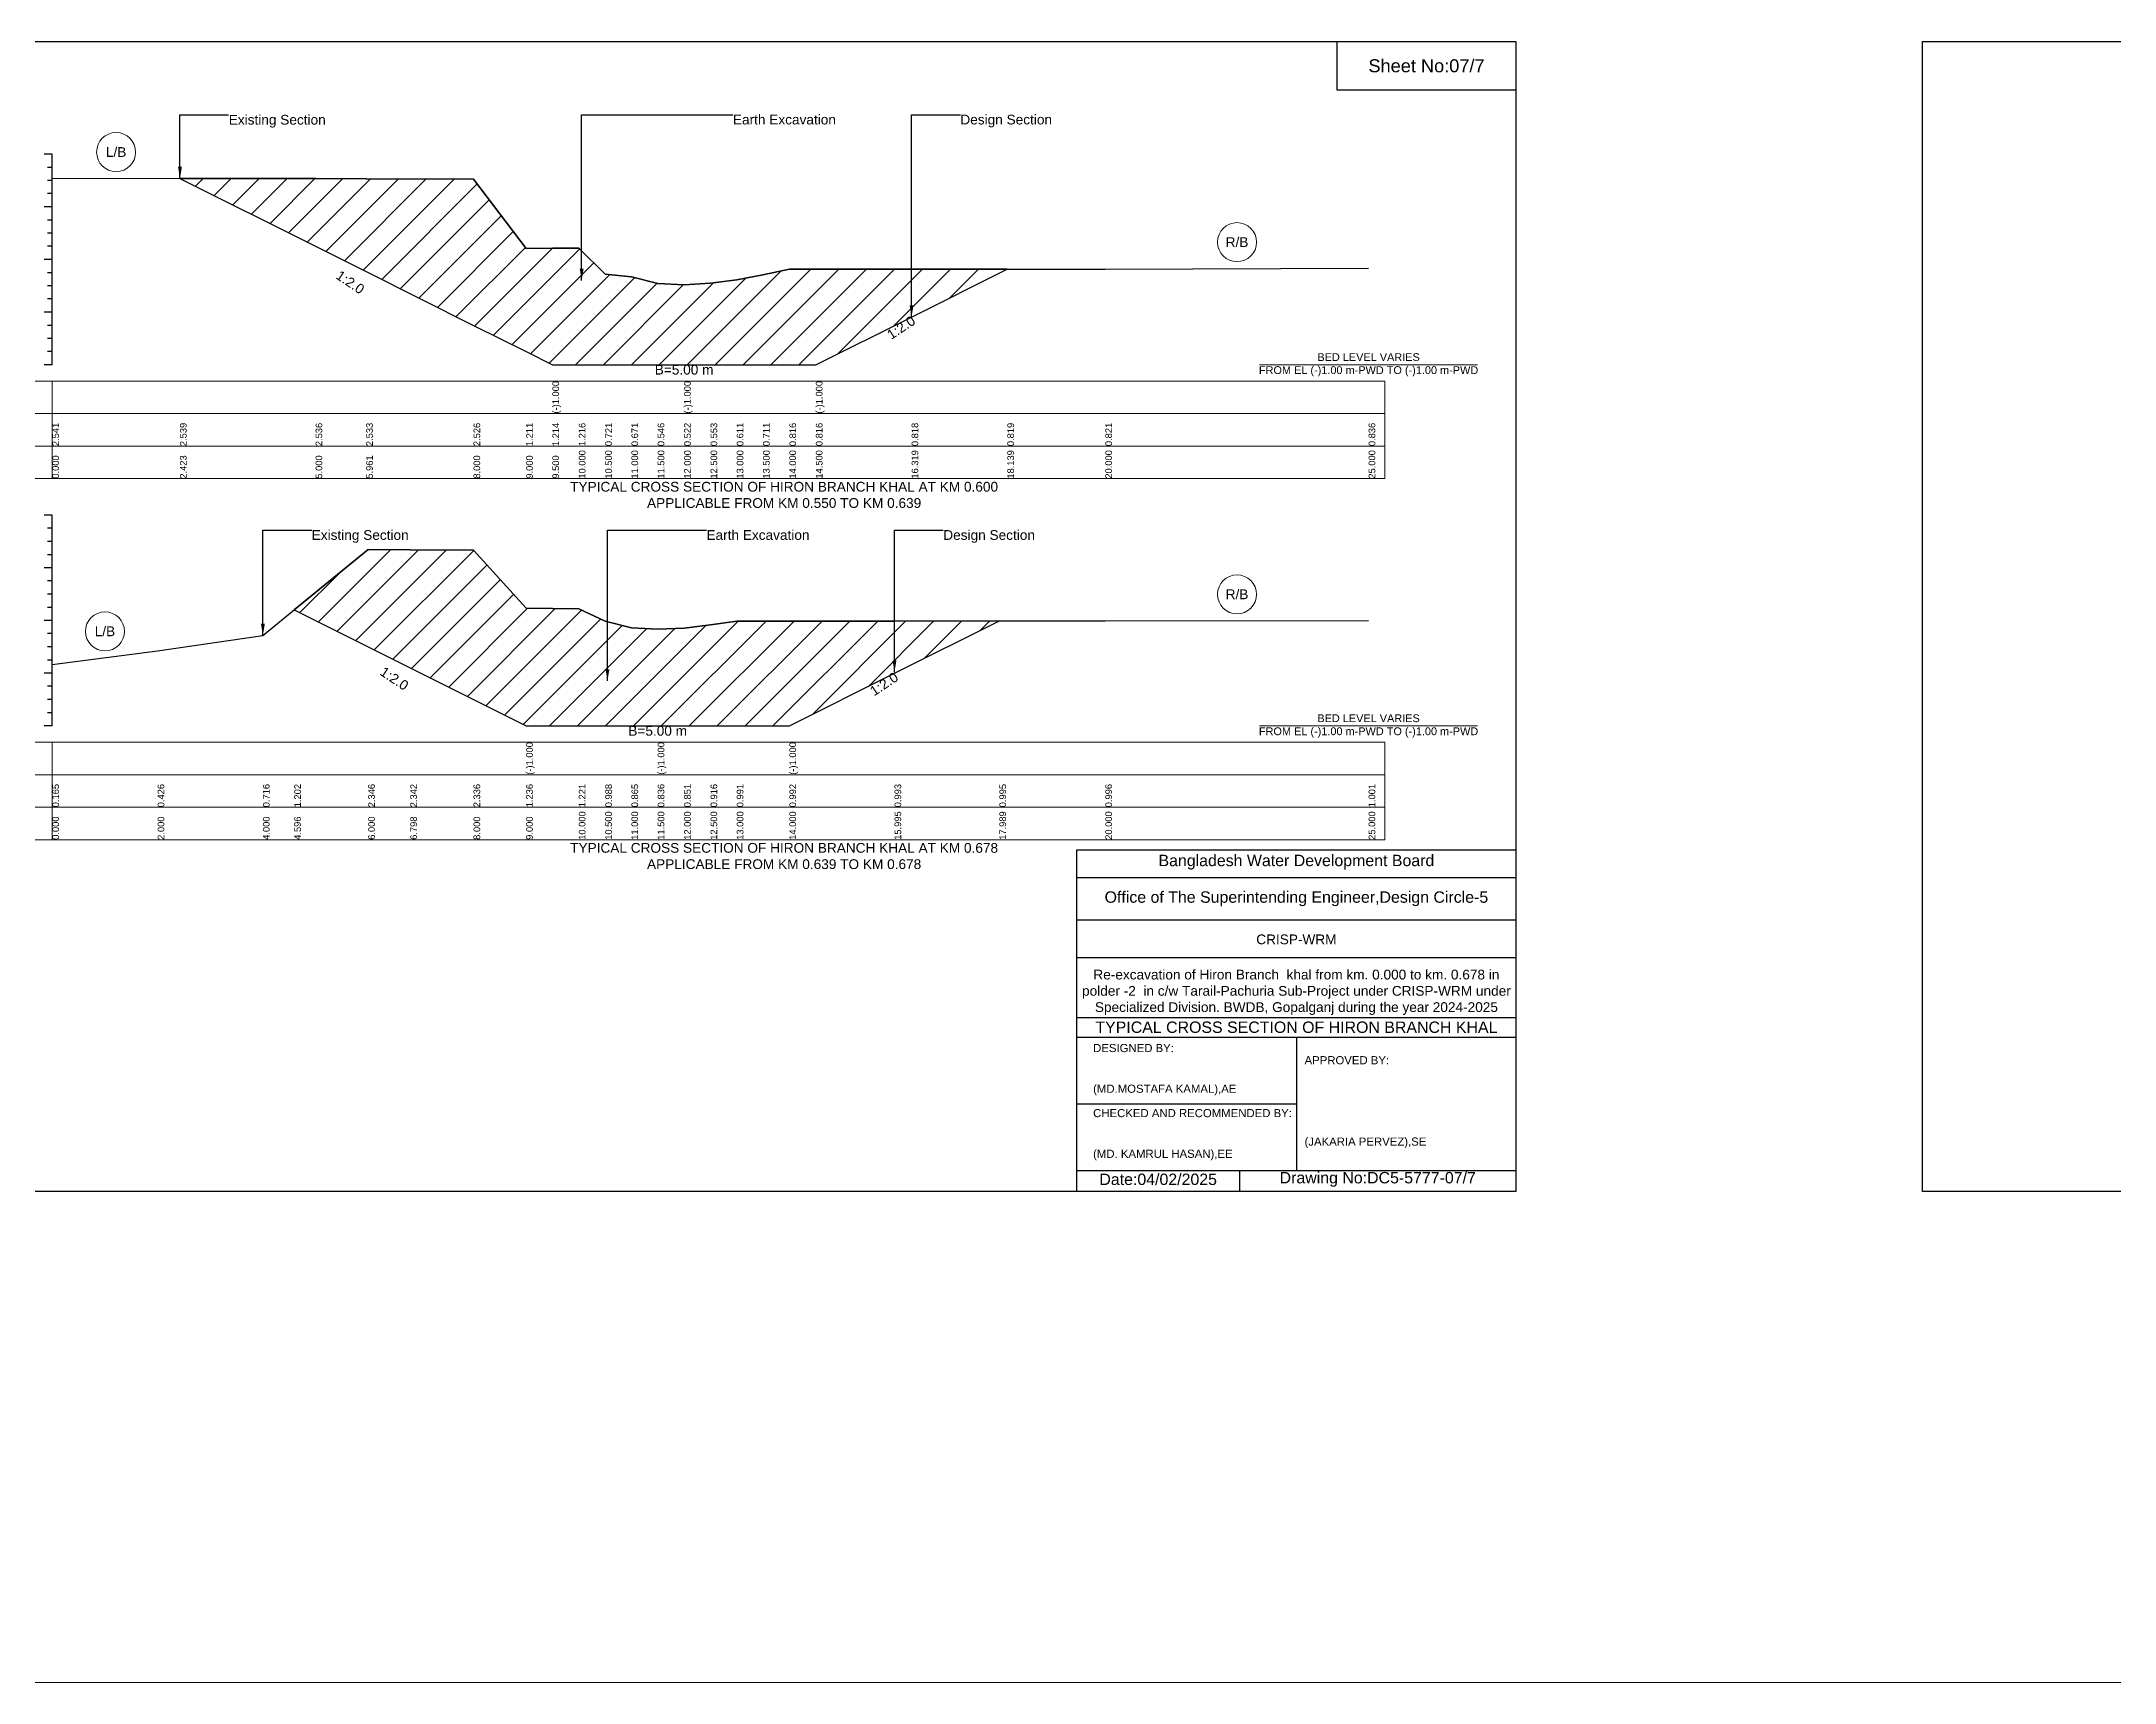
# Model space of a CAD drawing. Header units: inches. Extents: x 85948 to 293477, y -21150 to 8018.
# Drawn here: x 160747 to 170945, y -8070 to 0 of the extents above; entities that cross this region are included whole.
import ezdxf

# ---------------------------------------------------------------- set-up
doc = ezdxf.new("R2010")
doc.units = ezdxf.units.IN
doc.header["$LTSCALE"] = 7
doc.header["$MEASUREMENT"] = 0
for name, color, linetype, lineweight in [('Cross section Data Border', 7, 'Continuous', 9), ('Cross Section Labels', 7, 'Continuous', 9), ('Existing_Bed_Level for Xsection', 7, 'Continuous', 25)]:
    doc.layers.add(name, color=color, linetype=linetype, lineweight=lineweight)
doc.styles.get("Standard").update_dxf_attribs({"font": 'arial.ttf'})
doc.dimstyles.get("Standard").update_dxf_attribs({"dimtxt": 0.18, "dimasz": 0.18, "dimexe": 0.18, "dimexo": 0.0625, "dimgap": 0.09, "dimtad": 0, "dimtih": 1, "dimtoh": 1, "dimdec": 4, "dimzin": 0, "dimdsep": 46, "dimtxsty": 'Standard', "dimcen": 0.09, "dimadec": 0, "dimazin": 0, "dimtfac": 1, "dimtdec": 4, "dimtofl": 0, "dimtmove": 0, "dimatfit": 3, "dimfxl": 1, "dimtolj": 1, "dimtzin": 0, "dimarcsym": 0})

msp = doc.modelspace()

# ---------------------------------------------------------------- hatches: boundary and pattern name
at = {"layer": 'Existing_Bed_Level for Xsection'}
h = msp.add_hatch(dxfattribs=at)
h.set_pattern_fill('ANSI31', color=256, scale=777, style=0)
h.paths.add_polyline_path([(161428, -674), (162095, -1007), (162344, -1132), (162872, -1396), (163131, -1525), (163260, -1590), (163390, -1590), (163520, -1590), (163649, -1590), (163778, -1590), (163908, -1590), (164038, -1590), (164167, -1590), (164296, -1590), (164426, -1590), (164556, -1590), (165027, -1355), (165498, -1119), (165027, -1119), (164556, -1120), (164426, -1120), (164296, -1147), (164167, -1173), (164038, -1188), (163908, -1196), (163778, -1190), (163649, -1157), (163520, -1144), (163390, -1016), (163260, -1017), (163131, -1018), (162872, -677), (162344, -675), (162095, -674)])
h = msp.add_hatch(dxfattribs=at)
h.set_pattern_fill('ANSI31', color=256, scale=777, style=0)
h.paths.add_polyline_path([(161990, -2795), (162354, -2977), (162561, -3081), (162872, -3236), (163131, -3366), (163390, -3366), (163520, -3366), (163649, -3366), (163778, -3366), (163908, -3366), (164038, -3366), (164167, -3366), (164426, -3366), (164943, -3107), (165459, -2849), (164943, -2850), (164426, -2850), (164167, -2850), (164038, -2869), (163908, -2886), (163778, -2890), (163649, -2883), (163520, -2851), (163390, -2790), (163131, -2787), (162872, -2502), (162561, -2500), (162354, -2499)])

# ---------------------------------------------------------------- linework, layer by layer
for points in [[(160000, 0), (168000, 0), (168000, -5656), (160000, -5656)], [(167120, 0), (168000, 0), (168000, -240), (167120, -240)], [(170000, 0), (178000, 0), (178000, -5656), (170000, -5656)]]:
    msp.add_lwpolyline(points, close=True)
for points in [[(165840, -5656), (165840, -3976), (168000, -3976)], [(165840, -4112), (168000, -4112)], [(165840, -4320), (168000, -4320)], [(165840, -4504), (168000, -4504)], [(165840, -4800), (168000, -4800)], [(165840, -4896), (168000, -4896)], [(166920, -4896), (166920, -5552)], [(165840, -5224), (166920, -5224)], [(165840, -5552), (168000, -5552)], [(166640, -5552), (166640, -5656)]]:
    msp.add_lwpolyline(points)
at = {"layer": 'Cross section Data Border'}
for points in [[(160080, -1670), (167355, -1670), (167355, -2150), (160080, -2150)], [(160080, -3446), (167355, -3446), (167355, -3926), (160080, -3926)]]:
    msp.add_lwpolyline(points, close=True, dxfattribs=at)
for points in [[(160800, -1670), (160800, -2150)], [(160080, -1830), (167355, -1830)], [(160080, -1990), (167355, -1990)], [(160800, -3446), (160800, -3926)], [(160080, -3606), (167355, -3606)], [(160080, -3766), (167355, -3766)]]:
    msp.add_lwpolyline(points, dxfattribs=at)
at = {"layer": 'Cross Section Labels'}
msp.add_line((87937, -8070), (293477, -8070), dxfattribs=at)
for points in [[(166739, -1590), (167811, -1590)], [(166739, -3366), (167811, -3366)]]:
    msp.add_lwpolyline(points, dxfattribs=at)
for centre in [(161114, -544), (166628, -987), (166628, -2719), (161059, -2901)]:
    msp.add_circle(centre, 96, dxfattribs=at)
at = {"layer": 'Existing_Bed_Level for Xsection'}
for points in [[(160800, -554), (160760, -554)], [(160800, -1590), (160800, -1331), (160800, -1072), (160800, -813), (160800, -554)], [(160800, -619), (160776, -619)], [(160800, -684), (160776, -684)], [(160800, -673), (161428, -674), (162095, -674), (162344, -675), (162872, -677), (163131, -1018), (163260, -1017), (163260, -1017), (163390, -1016), (163520, -1144), (163649, -1157), (163778, -1190), (163908, -1196), (163908, -1196), (164038, -1188), (164167, -1173), (164296, -1147), (164426, -1120), (164556, -1120), (164556, -1120), (165027, -1119), (165498, -1119), (165980, -1119), (167275, -1115)], [(160800, -813), (160760, -813)], [(160800, -748), (160776, -748)], [(160800, -878), (160776, -878)], [(160800, -943), (160776, -943)], [(160800, -1007), (160776, -1007)], [(160800, -1072), (160760, -1072)], [(160800, -1137), (160776, -1137)], [(160800, -1202), (160776, -1202)], [(160800, -1266), (160776, -1266)], [(160800, -1331), (160760, -1331)], [(160800, -1396), (160776, -1396)], [(160800, -1461), (160776, -1461)], [(160800, -1525), (160776, -1525)], [(160800, -1590), (160760, -1590)], [(160800, -2330), (160760, -2330)], [(160800, -3366), (160800, -3107), (160800, -2848), (160800, -2589), (160800, -2330)], [(160800, -2394), (160776, -2394)], [(160800, -2459), (160776, -2459)], [(160800, -2524), (160776, -2524)], [(160800, -3064), (161318, -2996), (161836, -2921), (161990, -2795), (162354, -2499), (162561, -2500), (162872, -2502), (163131, -2787), (163131, -2787), (163390, -2790), (163520, -2851), (163649, -2883), (163778, -2890), (163778, -2890), (163908, -2886), (164038, -2869), (164167, -2850), (164426, -2850), (164426, -2850), (164943, -2850), (165459, -2849), (165980, -2849), (167275, -2847)], [(160800, -2589), (160760, -2589)], [(160800, -2653), (160776, -2653)], [(160800, -2718), (160776, -2718)], [(160800, -2848), (160760, -2848)], [(160800, -2783), (160776, -2783)], [(160800, -2912), (160776, -2912)], [(160800, -2977), (160776, -2977)], [(160800, -3042), (160776, -3042)], [(160800, -3107), (160760, -3107)], [(160800, -3171), (160776, -3171)], [(160800, -3236), (160776, -3236)], [(160800, -3301), (160776, -3301)], [(160800, -3366), (160760, -3366)]]:
    msp.add_lwpolyline(points, dxfattribs=at)
for points in [[(161428, -674), (161428, -674), (162095, -1007), (162344, -1132), (162872, -1396), (163131, -1525), (163260, -1590), (163260, -1590), (163390, -1590), (163520, -1590), (163649, -1590), (163778, -1590), (163908, -1590), (163908, -1590), (164038, -1590), (164167, -1590), (164296, -1590), (164426, -1590), (164556, -1590), (164556, -1590), (165027, -1355), (165498, -1119), (165498, -1119), (165498, -1119), (165027, -1119), (164556, -1120), (164556, -1120), (164426, -1120), (164296, -1147), (164167, -1173), (164038, -1188), (163908, -1196), (163908, -1196), (163778, -1190), (163649, -1157), (163520, -1144), (163390, -1016), (163260, -1017), (163260, -1017), (163131, -1018), (162872, -677), (162344, -675), (162095, -674), (161428, -674)], [(161990, -2795), (161990, -2795), (162354, -2977), (162561, -3081), (162872, -3236), (163131, -3366), (163131, -3366), (163390, -3366), (163520, -3366), (163649, -3366), (163778, -3366), (163778, -3366), (163908, -3366), (164038, -3366), (164167, -3366), (164426, -3366), (164426, -3366), (164943, -3107), (165459, -2849), (164943, -2850), (164426, -2850), (164426, -2850), (164167, -2850), (164038, -2869), (163908, -2886), (163778, -2890), (163778, -2890), (163649, -2883), (163520, -2851), (163390, -2790), (163131, -2787), (163131, -2787), (162872, -2502), (162561, -2500), (162354, -2499), (161990, -2795)]]:
    msp.add_lwpolyline(points, close=True, dxfattribs=at)

# ---------------------------------------------------------------- texts
at = {"attachment_point": 5}
for s, insert, char_height in [('Sheet No:07/7', (167560, -120), 64), ('Bangladesh Water Development Board', (166920, -4036), 56), ('Office of The Superintending Engineer,Design Circle-5', (166920, -4216), 56)]:
    msp.add_mtext(s, dxfattribs=dict(at, insert=insert, char_height=char_height))
for s, insert, char_height, width, attachment_point in [('CRISP-WRM', (166920, -4416), 48, 2240, 5), ('Re-excavation of Hiron Branch  khal from km. 0.000 to km. 0.678 in polder -2  in c/w Tarail-Pachuria Sub-Project under CRISP-WRM under Specialized Division. BWDB, Gopalganj during the year 2024-2025', (166920, -4676), 48, 2160, 5), ('TYPICAL CROSS SECTION OF HIRON BRANCH KHAL', (166920, -4848), 56, 2240, 5), ('DESIGNED BY:^J^J^J(MD.MOSTAFA KAMAL),AE', (165920, -5056), 40, 1120, 4), ('APPROVED BY:^J^J^J^J^J^J(JAKARIA PERVEZ),SE', (166960, -5216), 40, 1120, 4), ('CHECKED AND RECOMMENDED BY:^J^J^J(MD. KAMRUL HASAN),EE', (165920, -5376), 40, 1120, 4), ('Date:04/02/2025', (166240, -5596), 56, 1120, 5), ('Drawing No:DC5-5777-07/7', (167320, -5596), 56, 1760, 5)]:
    msp.add_mtext(s, dxfattribs=dict(insert=insert, char_height=char_height, width=width, attachment_point=attachment_point))
at = {"layer": 'Cross Section Labels'}
for s, insert, char_height, attachment_point in [('Existing Section', (161668, -361), 48, 1), ('Earth Excavation', (164148, -360), 48, 1), ('Design Section', (165267, -360), 48, 1), ('L/B', (161114, -544), 48, 5), ('R/B', (166628, -987), 48, 5), ('B=5.00 m', (163908, -1590), 48, 2), ('BED LEVEL VARIES ^JFROM EL (-)1.00 m-PWD TO (-)1.00 m-PWD', (167275, -1590), 38.4, 5), ('TYPICAL CROSS SECTION OF HIRON BRANCH KHAL AT KM 0.600^JAPPLICABLE FROM KM 0.550 TO KM 0.639', (164400, -2230), 48, 5), ('Existing Section', (162076, -2403), 48, 1), ('Earth Excavation', (164018, -2403), 48, 1), ('Design Section', (165183, -2403), 48, 1), ('R/B', (166628, -2719), 48, 5), ('L/B', (161059, -2901), 48, 5), ('B=5.00 m', (163778, -3366), 48, 2), ('BED LEVEL VARIES ^JFROM EL (-)1.00 m-PWD TO (-)1.00 m-PWD', (167275, -3366), 38.4, 5), ('TYPICAL CROSS SECTION OF HIRON BRANCH KHAL AT KM 0.678^JAPPLICABLE FROM KM 0.639 TO KM 0.678', (164400, -4006), 48, 5)]:
    msp.add_mtext(s, dxfattribs=dict(at, insert=insert, char_height=char_height, attachment_point=attachment_point))
at = {"layer": 'Cross Section Labels', "char_height": 48, "attachment_point": 2}
for insert, rotation in [((162279, -1164), 326.3099), ((164962, -1387), 33.6901), ((162496, -3113), 326.3099), ((164878, -3140), 33.6901)]:
    msp.add_mtext('1:2.0', dxfattribs=dict(at, insert=insert, rotation=rotation))
at = {"layer": 'Existing_Bed_Level for Xsection', "char_height": 32.8, "attachment_point": 1, "rotation": 90}
for s, insert in [('(-)1.000', (163260, -1830)), ('(-)1.000', (163908, -1830)), ('(-)1.000', (164556, -1830)), ('2.541', (160800, -1990)), ('2.539', (161428, -1990)), ('2.536', (162095, -1990)), ('2.533', (162344, -1990)), ('2.526', (162872, -1990)), ('1.211', (163131, -1990)), ('1.214', (163260, -1990)), ('1.216', (163390, -1990)), ('0.721', (163520, -1990)), ('0.671', (163649, -1990)), ('0.546', (163778, -1990)), ('0.522', (163908, -1990)), ('0.553', (164038, -1990)), ('0.611', (164167, -1990)), ('0.711', (164296, -1990)), ('0.816', (164426, -1990)), ('0.816', (164556, -1990)), ('0.818', (165027, -1990)), ('0.819', (165498, -1990)), ('0.821', (165980, -1990)), ('0.836', (167275, -1990)), ('0.000', (160800, -2150)), ('2.423', (161428, -2150)), ('5.000', (162095, -2150)), ('5.961', (162344, -2150)), ('8.000', (162872, -2150)), ('9.000', (163131, -2150)), ('9.500', (163260, -2150)), ('10.000', (163390, -2150)), ('10.500', (163520, -2150)), ('11.000', (163649, -2150)), ('11.500', (163778, -2150)), ('12.000', (163908, -2150)), ('12.500', (164038, -2150)), ('13.000', (164167, -2150)), ('13.500', (164296, -2150)), ('14.000', (164426, -2150)), ('14.500', (164556, -2150)), ('16.319', (165027, -2150)), ('18.139', (165498, -2150)), ('20.000', (165980, -2150)), ('25.000', (167275, -2150)), ('(-)1.000', (163131, -3606)), ('(-)1.000', (163778, -3606)), ('(-)1.000', (164426, -3606)), ('0.165', (160800, -3766)), ('0.426', (161318, -3766)), ('0.716', (161836, -3766)), ('1.202', (161990, -3766)), ('2.346', (162354, -3766)), ('2.342', (162561, -3766)), ('2.336', (162872, -3766)), ('1.236', (163131, -3766)), ('1.221', (163390, -3766)), ('0.988', (163520, -3766)), ('0.865', (163649, -3766)), ('0.836', (163778, -3766)), ('0.851', (163908, -3766)), ('0.916', (164038, -3766)), ('0.991', (164167, -3766)), ('0.992', (164426, -3766)), ('0.993', (164943, -3766)), ('0.995', (165459, -3766)), ('0.996', (165980, -3766)), ('1.001', (167275, -3766)), ('0.000', (160800, -3926)), ('2.000', (161318, -3926)), ('4.000', (161836, -3926)), ('4.596', (161990, -3926)), ('6.000', (162354, -3926)), ('6.798', (162561, -3926)), ('8.000', (162872, -3926)), ('9.000', (163131, -3926)), ('10.000', (163390, -3926)), ('10.500', (163520, -3926)), ('11.000', (163649, -3926)), ('11.500', (163778, -3926)), ('12.000', (163908, -3926)), ('12.500', (164038, -3926)), ('13.000', (164167, -3926)), ('14.000', (164426, -3926)), ('15.995', (164943, -3926)), ('17.989', (165459, -3926)), ('20.000', (165980, -3926)), ('25.000', (167275, -3926))]:
    msp.add_mtext(s, dxfattribs=dict(at, insert=insert))

# ---------------------------------------------------------------- leaders
at = {"layer": 'Cross Section Labels', "annotation_type": 0, "has_hookline": 1, "hookline_direction": 0}
for points, text_width in [([(161428, -674), (161428, -361), (161667, -361)], 467), ([(163404, -1175), (163404, -360), (164148, -360)], 497), ([(165027, -1355), (165027, -360), (165267, -360)], 441), ([(161836, -2921), (161836, -2403), (162076, -2403)], 467), ([(163531, -3145), (163531, -2403), (164018, -2403)], 497), ([(164943, -3101), (164943, -2403), (165183, -2403)], 441)]:
    msp.add_leader(points, dimstyle='Standard', override={"dimasz": 57.6}, dxfattribs=dict(at, text_width=text_width))

doc.saveas('drawing.dxf')
